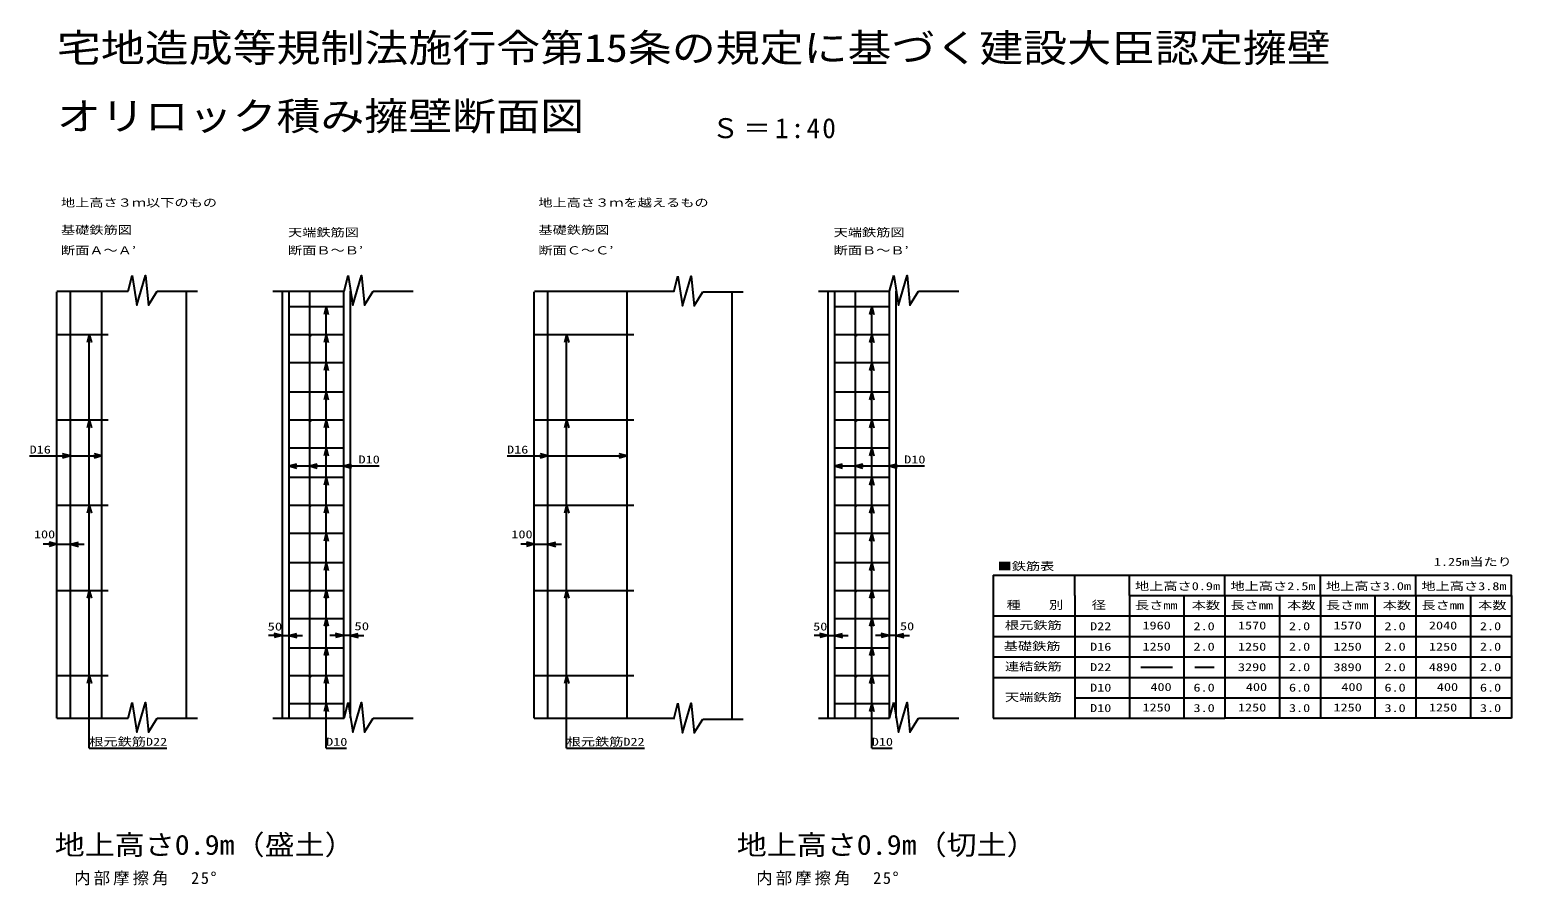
# Model space of a CAD drawing. Units: millimetres, scale not verified. Extents: x -10580 to 10511, y -7658 to 7278.
# Drawn here: x -10580 to 283, y 1005 to 7278 of the extents above; entities that cross this region are included whole.
import ezdxf
from ezdxf.enums import TextEntityAlignment as Align

# ---------------------------------------------------------------- set-up
doc = ezdxf.new("R2010")
doc.units = ezdxf.units.MM
doc.header["$LTSCALE"] = 40
doc.layers.add('0-0', color=7, linetype='Continuous')
doc.styles.add('ＭＳ ゴシック', font='')
doc.styles.get('ＭＳ ゴシック').set_extended_font_data('MS Gothic')

msp = doc.modelspace()

# ---------------------------------------------------------------- linework, layer by layer
at = {"layer": '0-0', "color": 2}
for p, q in [((-9858.04, 5359.98), (-9828.12, 5475.92)), ((-8275.29, 5359.98), (-8245.37, 5475.92)), ((-5858.04, 5354.69), (-5828.12, 5470.63)), ((-4275.29, 5359.98), (-4245.37, 5475.92)), ((-10380, 2229.69), (-10380, 5354.69)), ((-10379.72, 5359.98), (-9858.04, 5359.98)), ((-9645.42, 5359.98), (-9350, 5359.98)), ((-9430, 2229.69), (-9430, 5354.69)), ((-8796.98, 5359.98), (-8275.29, 5359.98)), ((-8729.08, 5359.98), (-8729.08, 2229.69)), ((-8229.08, 5359.98), (-8229.08, 2229.69)), ((-8062.67, 5359.98), (-7767.25, 5359.98)), ((-6880, 2229.69), (-6880, 5354.69)), ((-6879.72, 5359.98), (-5856.67, 5359.98)), ((-5645.42, 5354.69), (-5350, 5354.69)), ((-5430, 2229.69), (-5430, 5354.69)), ((-4796.98, 5359.98), (-4275.29, 5359.98)), ((-4729.08, 5359.98), (-4729.08, 2229.69)), ((-4229.08, 5359.98), (-4229.08, 2229.69)), ((-4062.68, 5359.98), (-3767.26, 5359.98)), ((-9858.04, 2229.69), (-9828.12, 2345.63)), ((-8275.29, 2229.69), (-8245.37, 2345.63)), ((-5858.04, 2224.4), (-5828.12, 2340.34)), ((-4275.29, 2229.69), (-4245.37, 2345.63)), ((-10380, 2229.69), (-9858.04, 2229.69)), ((-9645.42, 2229.69), (-9350, 2229.69)), ((-8797.25, 2229.69), (-8275.29, 2229.69)), ((-8062.67, 2229.69), (-7767.25, 2229.69)), ((-6880, 2229.69), (-5856.67, 2229.69)), ((-5645.42, 2224.4), (-5350, 2224.4)), ((-4797.26, 2229.69), (-4275.29, 2229.69)), ((-4062.68, 2229.69), (-3767.26, 2229.69))]:
    msp.add_line(p, q, dxfattribs=at)
at = {"layer": '0-0', "color": 5}
for p, q in [((-10280, 2229.69), (-10280, 5354.69)), ((-10050, 2229.69), (-10050, 5354.69)), ((-8679.08, 5359.98), (-8679.08, 2229.69)), ((-8529.08, 5359.98), (-8529.08, 2229.69)), ((-8279.08, 5359.98), (-8279.08, 2229.69)), ((-6780, 2229.69), (-6780, 5354.69)), ((-6200, 2229.69), (-6200, 5354.69)), ((-4679.08, 5359.98), (-4679.08, 2229.69)), ((-4529.08, 5359.98), (-4529.08, 2229.69)), ((-4279.08, 5359.98), (-4279.08, 2229.69)), ((-8679.08, 5247.19), (-8279.08, 5247.19)), ((-4679.08, 5247.19), (-4279.08, 5247.19)), ((-10380, 5042.19), (-10005, 5042.19)), ((-8679.08, 5042.19), (-8279.08, 5042.19)), ((-6880, 5042.19), (-6150, 5042.19)), ((-4679.08, 5042.19), (-4279.08, 5042.19)), ((-8679.08, 4837.19), (-8279.08, 4837.19)), ((-4679.08, 4837.19), (-4279.08, 4837.19)), ((-8679.08, 4622.19), (-8279.08, 4622.19)), ((-4679.08, 4622.19), (-4279.08, 4622.19)), ((-10380, 4417.19), (-10005, 4417.19)), ((-8679.08, 4417.19), (-8279.08, 4417.19)), ((-6880, 4417.19), (-6150, 4417.19)), ((-4679.08, 4417.19), (-4279.08, 4417.19)), ((-8679.08, 4212.19), (-8279.08, 4212.19)), ((-4679.08, 4212.19), (-4279.08, 4212.19)), ((-8679.08, 3997.19), (-8279.08, 3997.19)), ((-4679.08, 3997.19), (-4279.08, 3997.19)), ((-10380, 3792.19), (-10005, 3792.19)), ((-8679.08, 3792.19), (-8279.08, 3792.19)), ((-6880, 3792.19), (-6150, 3792.19)), ((-4679.08, 3792.19), (-4279.08, 3792.19)), ((-8679.08, 3587.19), (-8279.08, 3587.19)), ((-4679.08, 3587.19), (-4279.08, 3587.19)), ((-8679.08, 3372.19), (-8279.08, 3372.19)), ((-4679.08, 3372.19), (-4279.08, 3372.19)), ((-10380, 3167.19), (-10005, 3167.19)), ((-8679.08, 3167.19), (-8279.08, 3167.19)), ((-6880, 3167.19), (-6150, 3167.19)), ((-4679.08, 3167.19), (-4279.08, 3167.19)), ((-8679.08, 2962.19), (-8279.08, 2962.19)), ((-4679.08, 2962.19), (-4279.08, 2962.19)), ((-8679.08, 2747.19), (-8279.08, 2747.19)), ((-4679.08, 2747.19), (-4279.08, 2747.19)), ((-10380, 2542.19), (-10005, 2542.19)), ((-8679.08, 2542.19), (-8279.08, 2542.19)), ((-6880, 2542.19), (-6150, 2542.19)), ((-4679.08, 2542.19), (-4279.08, 2542.19)), ((-8679.08, 2337.19), (-8279.08, 2337.19)), ((-4679.08, 2337.19), (-4279.08, 2337.19))]:
    msp.add_line(p, q, dxfattribs=at)
at = {"layer": '0-0'}
for p, q in [((-8406.31, 5247.19), (-8421.84, 5189.24)), ((-4406.31, 5247.19), (-4421.84, 5189.24)), ((-10143.12, 5042.19), (-10158.65, 4984.23)), ((-10143.12, 4417.19), (-10143.12, 5042.19)), ((-10143.12, 5042.19), (-10127.59, 4984.23)), ((-8406.31, 5042.19), (-8421.84, 4984.23)), ((-8406.31, 5042.19), (-8390.78, 4984.23)), ((-6643.12, 5042.19), (-6658.65, 4984.23)), ((-6643.12, 4417.19), (-6643.12, 5042.19)), ((-6643.12, 5042.19), (-6627.59, 4984.23)), ((-4406.31, 5042.19), (-4421.84, 4984.23)), ((-4406.31, 5042.19), (-4390.78, 4984.23)), ((-8406.31, 4837.19), (-8421.84, 4779.23)), ((-8406.31, 4837.19), (-8390.78, 4779.23)), ((-4406.31, 4837.19), (-4421.84, 4779.23)), ((-4406.31, 4837.19), (-4390.78, 4779.23)), ((-8406.31, 4622.19), (-8421.84, 4564.24)), ((-8406.31, 4622.19), (-8390.78, 4564.24)), ((-4406.31, 4622.19), (-4421.84, 4564.24)), ((-4406.31, 4622.19), (-4390.78, 4564.24)), ((-10143.12, 4417.19), (-10158.65, 4359.23)), ((-10143.12, 3792.19), (-10143.12, 4417.19)), ((-10143.12, 4417.19), (-10127.59, 4359.23)), ((-8406.31, 4417.19), (-8421.84, 4359.23)), ((-8406.31, 4417.19), (-8390.78, 4359.23)), ((-6643.12, 4417.19), (-6658.65, 4359.23)), ((-6643.12, 3792.19), (-6643.12, 4417.19)), ((-6643.12, 4417.19), (-6627.59, 4359.23)), ((-4406.31, 4417.19), (-4421.84, 4359.23)), ((-4406.31, 4417.19), (-4390.78, 4359.23)), ((-10579.95, 4152.56), (-10280, 4152.56)), ((-10280, 4152.56), (-10337.96, 4168.09)), ((-10280, 4152.56), (-10337.96, 4137.03)), ((-10280, 4152.56), (-10050, 4152.56)), ((-10050, 4152.56), (-10107.96, 4168.09)), ((-10050, 4152.56), (-10107.96, 4137.03)), ((-8406.31, 4212.19), (-8421.84, 4154.23)), ((-8406.31, 4212.19), (-8390.78, 4154.23)), ((-7079.95, 4152.56), (-6780, 4152.56)), ((-6780, 4152.56), (-6837.96, 4168.09)), ((-6780, 4152.56), (-6837.96, 4137.03)), ((-6780, 4152.56), (-6200, 4152.56)), ((-6200, 4152.56), (-6257.96, 4168.09)), ((-6200, 4152.56), (-6257.96, 4137.03)), ((-4406.31, 4212.19), (-4421.84, 4154.23)), ((-4406.31, 4212.19), (-4390.78, 4154.23)), ((-8679.08, 4079.92), (-8621.12, 4095.45)), ((-8679.08, 4079.92), (-8621.12, 4064.39)), ((-8529.08, 4079.92), (-8471.12, 4095.45)), ((-8529.08, 4079.92), (-8471.12, 4064.39)), ((-8279.08, 4079.92), (-8221.12, 4095.45)), ((-8279.08, 4079.92), (-8221.12, 4064.39)), ((-8168.41, 4079.92), (-8018.41, 4079.92)), ((-4679.08, 4079.92), (-4621.12, 4095.45)), ((-4679.08, 4079.92), (-4621.12, 4064.39)), ((-4529.08, 4079.92), (-4471.12, 4095.45)), ((-4529.08, 4079.92), (-4471.12, 4064.39)), ((-4279.08, 4079.92), (-4221.12, 4095.45)), ((-4279.08, 4079.92), (-4221.12, 4064.39)), ((-4168.41, 4079.92), (-4018.41, 4079.92)), ((-8406.31, 3997.19), (-8421.84, 3939.23)), ((-8406.31, 3997.19), (-8390.78, 3939.23)), ((-4406.31, 3997.19), (-4421.84, 3939.23)), ((-4406.31, 3997.19), (-4390.78, 3939.23)), ((-10143.12, 3792.19), (-10158.65, 3734.23)), ((-10143.12, 3167.19), (-10143.12, 3792.19)), ((-10143.12, 3792.19), (-10127.59, 3734.23)), ((-8406.31, 3792.19), (-8421.84, 3734.23)), ((-8406.31, 3792.19), (-8390.78, 3734.23)), ((-6643.12, 3792.19), (-6658.65, 3734.23)), ((-6643.12, 3167.19), (-6643.12, 3792.19)), ((-6643.12, 3792.19), (-6627.59, 3734.23)), ((-4406.31, 3792.19), (-4421.84, 3734.23)), ((-4406.31, 3792.19), (-4390.78, 3734.23)), ((-8406.31, 3587.19), (-8421.84, 3529.24)), ((-8406.31, 3587.19), (-8390.78, 3529.24)), ((-4406.31, 3587.19), (-4421.84, 3529.24)), ((-4406.31, 3587.19), (-4390.78, 3529.24)), ((-10380, 3505.21), (-10480, 3505.21)), ((-10380, 3505.21), (-10437.96, 3520.73)), ((-10380, 3505.21), (-10437.96, 3489.68)), ((-10380, 3505.21), (-10280, 3505.21)), ((-10280, 3505.21), (-10222.04, 3520.73)), ((-10280, 3505.21), (-10180, 3505.21)), ((-10280, 3505.21), (-10222.04, 3489.68)), ((-6880, 3505.21), (-6980, 3505.21)), ((-6880, 3505.21), (-6937.96, 3520.73)), ((-6880, 3505.21), (-6937.96, 3489.68)), ((-6880, 3505.21), (-6780, 3505.21)), ((-6780, 3505.21), (-6722.04, 3520.73)), ((-6780, 3505.21), (-6680, 3505.21)), ((-6780, 3505.21), (-6722.04, 3489.68)), ((-8406.31, 3372.19), (-8421.84, 3314.24)), ((-8406.31, 3372.19), (-8390.78, 3314.24)), ((-4406.31, 3372.19), (-4421.84, 3314.24)), ((-4406.31, 3372.19), (-4390.78, 3314.24)), ((-3517.26, 3279.69), (-3517.26, 3129.69)), ((-2917.26, 3129.69), (-2917.26, 3279.69)), ((-2517.26, 3129.69), (-2517.26, 3279.69)), ((-1817.26, 3129.69), (-1817.26, 3279.69)), ((-1117.26, 3129.69), (-1117.26, 3279.69)), ((-417.26, 3129.69), (-417.26, 3279.69)), ((282.75, 3129.69), (282.75, 3279.69)), ((-10143.12, 3167.19), (-10158.65, 3109.24)), ((-10143.12, 3167.19), (-10127.59, 3109.24)), ((-8406.31, 3167.19), (-8421.84, 3109.24)), ((-8406.31, 3167.19), (-8390.78, 3109.24)), ((-6643.12, 3167.19), (-6658.65, 3109.24)), ((-6643.12, 3167.19), (-6627.59, 3109.24)), ((-4406.31, 3167.19), (-4421.84, 3109.24)), ((-4406.31, 3167.19), (-4390.78, 3109.24)), ((-3517.26, 3129.69), (-3517.26, 2229.69)), ((-2917.26, 3129.69), (-2917.26, 2229.69)), ((-2517.26, 3129.69), (-2517.26, 2229.69)), ((-2517.26, 3129.69), (-1817.26, 3129.69)), ((-2117.26, 3129.69), (-2117.26, 2229.69)), ((-1817.26, 3129.69), (-1817.26, 2229.69)), ((-1417.26, 3129.69), (-1417.26, 2229.69)), ((-1117.26, 3129.69), (-1117.26, 2229.69)), ((-717.26, 3129.69), (-717.26, 2229.69)), ((-417.26, 3129.69), (-417.26, 2229.69)), ((-17.26, 3129.69), (-17.26, 2229.69)), ((282.75, 3129.69), (282.75, 2229.69)), ((-8406.31, 2962.19), (-8421.84, 2904.24)), ((-8406.31, 2962.19), (-8390.78, 2904.24)), ((-4406.31, 2962.19), (-4421.84, 2904.24)), ((-4406.31, 2962.19), (-4390.78, 2904.24)), ((-3517.26, 2979.69), (-1817.26, 2979.69)), ((-1817.26, 2979.69), (282.75, 2979.69)), ((-8729.08, 2836.8), (-8829.08, 2836.8)), ((-8729.08, 2836.8), (-8787.04, 2852.33)), ((-8729.08, 2836.8), (-8787.04, 2821.27)), ((-8729.08, 2836.8), (-8679.08, 2836.8)), ((-8679.08, 2836.8), (-8621.12, 2852.33)), ((-8679.08, 2836.8), (-8621.12, 2821.27)), ((-8679.08, 2836.8), (-8579.08, 2836.8)), ((-8279.08, 2836.8), (-8379.08, 2836.8)), ((-8279.08, 2836.8), (-8337.04, 2852.33)), ((-8279.08, 2836.8), (-8337.04, 2821.27)), ((-8229.08, 2836.8), (-8279.08, 2836.8)), ((-8229.08, 2836.8), (-8171.12, 2852.33)), ((-8229.08, 2836.8), (-8129.08, 2836.8)), ((-8229.08, 2836.8), (-8171.12, 2821.27)), ((-4729.08, 2836.8), (-4829.08, 2836.8)), ((-4729.08, 2836.8), (-4787.04, 2852.33)), ((-4729.08, 2836.8), (-4787.04, 2821.27)), ((-4729.08, 2836.8), (-4679.08, 2836.8)), ((-4679.08, 2836.8), (-4621.12, 2852.33)), ((-4679.08, 2836.8), (-4621.12, 2821.27)), ((-4679.08, 2836.8), (-4579.08, 2836.8)), ((-4279.08, 2836.8), (-4379.08, 2836.8)), ((-4279.08, 2836.8), (-4337.04, 2852.33)), ((-4279.08, 2836.8), (-4337.04, 2821.27)), ((-4229.08, 2836.8), (-4279.08, 2836.8)), ((-4229.08, 2836.8), (-4171.12, 2852.33)), ((-4229.08, 2836.8), (-4129.08, 2836.8)), ((-4229.08, 2836.8), (-4171.12, 2821.27)), ((-3517.26, 2829.69), (-1817.26, 2829.69)), ((-1817.26, 2829.69), (282.75, 2829.69)), ((-8406.31, 2747.19), (-8421.84, 2689.23)), ((-8406.31, 2747.19), (-8390.78, 2689.23)), ((-4406.31, 2747.19), (-4421.84, 2689.23)), ((-4406.31, 2747.19), (-4390.78, 2689.23)), ((-3517.26, 2679.69), (-1817.26, 2679.69)), ((-1817.26, 2679.69), (282.75, 2679.69)), ((-10143.12, 2542.19), (-10158.65, 2484.24)), ((-10143.12, 2542.19), (-10127.59, 2484.24)), ((-8406.31, 2542.19), (-8421.84, 2484.24)), ((-8406.31, 2542.19), (-8390.78, 2484.24)), ((-6643.12, 2542.19), (-6658.65, 2484.24)), ((-6643.12, 2542.19), (-6627.59, 2484.24)), ((-4406.31, 2542.19), (-4421.84, 2484.24)), ((-4406.31, 2542.19), (-4390.78, 2484.24)), ((-3517.26, 2529.69), (-1817.26, 2529.69)), ((-2432.98, 2604.18), (-2201.96, 2604.18)), ((-2038.01, 2604.18), (-1896.42, 2604.18)), ((-1817.26, 2529.69), (282.75, 2529.69)), ((-8406.31, 2337.19), (-8421.84, 2279.24)), ((-8406.31, 2337.19), (-8390.78, 2279.24)), ((-4406.31, 2337.19), (-4421.84, 2279.24)), ((-4406.31, 2337.19), (-4390.78, 2279.24)), ((-2917.26, 2379.69), (-1817.26, 2379.69)), ((-1817.26, 2379.69), (282.75, 2379.69)), ((-3517.26, 2229.69), (-1817.26, 2229.69)), ((-10143.12, 2010.5), (-9573.12, 2010.5)), ((-8406.31, 2010.5), (-8256.31, 2010.5)), ((-6643.12, 2010.5), (-6073.12, 2010.5)), ((-4406.31, 2010.5), (-4256.31, 2010.5))]:
    msp.add_line(p, q, dxfattribs=at)
at = {"layer": '0-0', "color": 2}
for points in [[(-9828.12, 5475.92), (-9792.98, 5258.09), (-9729.74, 5475.92), (-9708.66, 5258.09), (-9645.42, 5359.98)], [(-8245.37, 5475.92), (-8210.24, 5258.09), (-8147, 5475.92), (-8125.92, 5258.09), (-8062.67, 5359.98)], [(-5828.12, 5470.63), (-5792.99, 5252.8), (-5729.74, 5470.63), (-5708.66, 5252.8), (-5645.42, 5354.69)], [(-4245.37, 5475.92), (-4210.24, 5258.09), (-4147, 5475.92), (-4125.92, 5258.09), (-4062.68, 5359.98)], [(-9828.12, 2345.63), (-9792.98, 2127.8), (-9729.74, 2345.63), (-9708.66, 2127.8), (-9645.42, 2229.69)], [(-8245.37, 2345.63), (-8210.24, 2127.8), (-8147, 2345.63), (-8125.92, 2127.8), (-8062.67, 2229.69)], [(-5828.12, 2340.34), (-5792.99, 2122.51), (-5729.74, 2340.34), (-5708.66, 2122.51), (-5645.42, 2224.4)], [(-4245.37, 2345.63), (-4210.24, 2127.8), (-4147, 2345.63), (-4125.92, 2127.8), (-4062.68, 2229.69)]]:
    msp.add_lwpolyline(points, dxfattribs=at)
at = {"layer": '0-0'}
for points in [[(-8406.31, 2010.5), (-8406.31, 2337.19), (-8406.31, 2542.19), (-8406.31, 2747.19), (-8406.31, 2962.19), (-8406.31, 3167.19), (-8406.31, 3372.19), (-8406.31, 3587.19), (-8406.31, 3792.19), (-8406.31, 3997.19), (-8406.31, 4212.19), (-8406.31, 4417.19), (-8406.31, 4622.19), (-8406.31, 4837.19), (-8406.31, 5042.19), (-8406.31, 5247.19), (-8390.78, 5189.24)], [(-4406.31, 2010.5), (-4406.31, 2337.19), (-4406.31, 2542.19), (-4406.31, 2747.19), (-4406.31, 2962.19), (-4406.31, 3167.19), (-4406.31, 3372.19), (-4406.31, 3587.19), (-4406.31, 3792.19), (-4406.31, 3997.19), (-4406.31, 4212.19), (-4406.31, 4417.19), (-4406.31, 4622.19), (-4406.31, 4837.19), (-4406.31, 5042.19), (-4406.31, 5247.19), (-4390.78, 5189.24)], [(-8679.08, 4079.92), (-8529.08, 4079.92), (-8279.08, 4079.92), (-8168.41, 4079.92)], [(-4679.08, 4079.92), (-4529.08, 4079.92), (-4279.08, 4079.92), (-4168.41, 4079.92)], [(-3517.26, 3279.69), (-1817.26, 3279.69), (-1117.26, 3279.69), (-417.26, 3279.69), (282.75, 3279.69)], [(-10143.12, 2010.5), (-10143.12, 2542.19), (-10143.12, 3167.19)], [(-6643.12, 2010.5), (-6643.12, 2542.19), (-6643.12, 3167.19)], [(-1817.26, 3129.69), (-1117.26, 3129.69), (-417.26, 3129.69), (282.75, 3129.69)], [(282.75, 2229.69), (-417.26, 2229.69), (-1117.26, 2229.69), (-1817.26, 2229.69)]]:
    msp.add_lwpolyline(points, dxfattribs=at)
at = {"layer": '0-0', "color": 5}
for centre in [(-8524.08, 5037.19), (-4524.08, 5037.19), (-8524.08, 4412.19), (-4524.08, 4412.19), (-8524.08, 3787.19), (-4524.08, 3787.19), (-8524.08, 3162.19), (-4524.08, 3162.19), (-8524.08, 2537.19), (-4524.08, 2537.19)]:
    msp.add_circle(centre, 5, dxfattribs=at)

# ---------------------------------------------------------------- texts
at = {"layer": '0-0', "color": 2, "style": 'ＭＳ ゴシック', "width": 1.15}
for s, p in [('宅地造成等規制法施行令第15条の規定に基づく建設大臣認定擁壁', (-10380, 6979.69)), ('オリロック積み擁壁断面図', (-10380, 6479.69))]:
    msp.add_text(s, height=205.3, dxfattribs=at).set_placement(p, align=Align.BOTTOM_LEFT)
at = {"layer": '0-0', "style": 'ＭＳ ゴシック'}
for s, width, p in [('地上高さ３ｍ以下のもの', 1.3, (-10350.19, 5962.39)), ('地上高さ３ｍを越えるもの', 1.3, (-6850.19, 5962.39)), ('基礎鉄筋図', 1.3, (-10350.19, 5762.39)), ('天端鉄筋図', 1.3, (-8685.82, 5744.3)), ('基礎鉄筋図', 1.3, (-6850.19, 5762.39)), ('天端鉄筋図', 1.3, (-4685.82, 5744.3)), ('断面Ａ～Ａ’', 1.3, (-10350.19, 5612.39)), ('断面Ｂ～Ｂ’', 1.3, (-8685.82, 5612.39)), ('断面Ｃ～Ｃ’', 1.3, (-6850.19, 5612.39)), ('断面Ｂ～Ｂ’', 1.3, (-4685.82, 5612.39)), ('D16', 1.3, (-10579.95, 4152.56)), ('D10', 1.3, (-8168.41, 4079.92)), ('D16', 1.3, (-7079.95, 4152.56)), ('D10', 1.3, (-4168.41, 4079.92)), ('100', 1.3, (-10548.37, 3531.52)), ('100', 1.3, (-7048.37, 3531.52)), ('■鉄筋表', 1.3, (-3483.73, 3297.23)), ('1.25m当たり', 1.3, (-285.25, 3329.69)), ('地上高さ0.9m', 1.3, (-2476.38, 3151.34)), ('地上高さ2.5m', 1.3, (-1776.38, 3151.34)), ('地上高さ3.0m', 1.3, (-1076.38, 3151.34)), ('地上高さ3.8m', 1.3, (-376.38, 3151.34)), ('種\u3000\u3000別\u3000\u3000径', 1.3, (-3418.1, 3013.21)), ('長さmm\u3000本数', 1.3, (-2476.38, 3011.08)), ('長さmm\u3000本数', 1.3, (-1776.38, 3011.08)), ('長さmm\u3000本数', 1.3, (-1076.38, 3011.08)), ('長さmm\u3000本数', 1.3, (-376.38, 3011.08)), ('根元鉄筋', 1.3, (-3429.99, 2864.55)), ('D22', 1.3, (-2805.58, 2857.56)), ('1960', 1.3, (-2421.59, 2863.05)), ('2.0', 1.3, (-2047.66, 2857.87)), ('1570', 1.3, (-1721.59, 2863.05)), ('2.0', 1.3, (-1347.66, 2857.87)), ('1570', 1.3, (-1021.59, 2863.05)), ('2.0', 1.3, (-647.66, 2857.87)), ('2040', 1.3, (-321.59, 2863.05)), ('2.0', 1.3, (52.34, 2857.87)), ('50', 1.35, (-8835.76, 2855.53)), ('50', 1.35, (-8199.16, 2857.34)), ('50', 1.3, (-4835.77, 2855.53)), ('50', 1.3, (-4199.16, 2857.34)), ('基礎鉄筋', 1.3, (-3438.82, 2711)), ('D16', 1.3, (-2805.58, 2707.56)), ('1250', 1.3, (-2421.59, 2707.91)), ('2.0', 1.3, (-2047.66, 2707.87)), ('1250', 1.3, (-1721.59, 2707.91)), ('2.0', 1.3, (-1347.66, 2707.87)), ('1250', 1.3, (-1021.59, 2707.91)), ('2.0', 1.3, (-647.66, 2707.87)), ('1250', 1.3, (-321.59, 2707.91)), ('2.0', 1.3, (52.34, 2707.87)), ('連結鉄筋', 1.3, (-3429.99, 2561.88)), ('D22', 1.3, (-2805.58, 2557.56)), ('3290', 1.3, (-1721.59, 2557.62)), ('2.0', 1.3, (-1347.66, 2557.88)), ('3890', 1.3, (-1021.59, 2557.62)), ('2.0', 1.3, (-647.66, 2557.88)), ('4890', 1.3, (-321.59, 2557.62)), ('2.0', 1.3, (52.34, 2557.88)), ('天端鉄筋', 1.3, (-3429.99, 2336.88)), ('D10', 1.3, (-2805.58, 2407.56)), ('400', 1.3, (-2363.41, 2412.17)), ('6.0', 1.3, (-2047.66, 2407.87)), ('400', 1.3, (-1663.41, 2412.17)), ('6.0', 1.3, (-1347.66, 2407.87)), ('400', 1.3, (-963.41, 2412.17)), ('6.0', 1.3, (-647.66, 2407.87)), ('400', 1.3, (-263.41, 2412.17)), ('6.0', 1.3, (52.34, 2407.87)), ('D10', 1.3, (-2805.58, 2257.56)), ('1250', 1.3, (-2421.59, 2261.88)), ('3.0', 1.3, (-2047.66, 2257.88)), ('1250', 1.3, (-1721.59, 2261.88)), ('3.0', 1.3, (-1347.66, 2257.88)), ('1250', 1.3, (-1021.59, 2261.88)), ('3.0', 1.3, (-647.66, 2257.88)), ('1250', 1.3, (-321.59, 2261.88)), ('3.0', 1.3, (52.34, 2257.88)), ('根元鉄筋D22', 1.3, (-10143.12, 2010.5)), ('D10', 1.3, (-8406.31, 2010.5)), ('根元鉄筋D22', 1.3, (-6643.12, 2010.5)), ('D10', 1.3, (-4406.31, 2010.5))]:
    msp.add_text(s, height=58.65, dxfattribs=dict(at, width=width)).set_placement(p, align=Align.BOTTOM_LEFT)
at = {"layer": '0-0', "color": 3, "style": 'ＭＳ ゴシック', "width": 1.1}
for s, p in [('地上高さ0.9m（盛土）', (-10395.91, 1184.93)), ('地上高さ0.9m（切土）', (-5395.91, 1184.93))]:
    msp.add_text(s, height=146.6, dxfattribs=at).set_placement(p, align=Align.BOTTOM_LEFT)
at = {"layer": '0-0', "color": 3, "insert": (-5580, 6479.69), "char_height": 146.6, "attachment_point": 7, "style": 'ＭＳ ゴシック'}
msp.add_mtext('\\T1.16;Ｓ＝1:40', dxfattribs=at)
at = {"layer": '0-0', "char_height": 87.98, "attachment_point": 7, "style": 'ＭＳ ゴシック'}
for insert in [(-10395.91, 1004.93), (-5395.91, 1004.93)]:
    msp.add_mtext('\\T1.19;\u3000内部摩擦角\u300025°', dxfattribs=dict(at, insert=insert))

doc.saveas('drawing.dxf')
